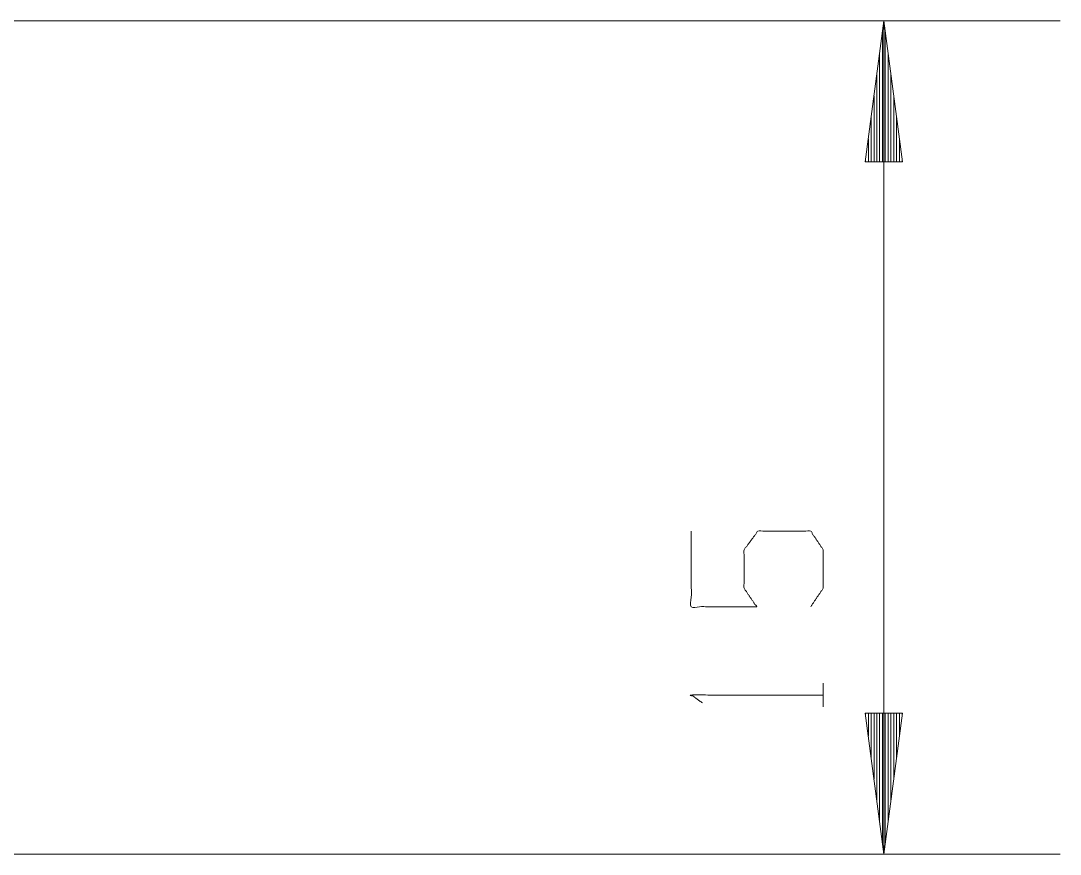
# Model space of a CAD drawing. Header units: millimetres. Extents: x 0 to 420, y 0 to 297.
# Drawn here: x 228.32 to 247.03, y 67.15 to 82.15 of the extents above; entities that cross this region are included whole.
import ezdxf

# ---------------------------------------------------------------- set-up
doc = ezdxf.new("R2010")
doc.units = ezdxf.units.MM
doc.layers.add('1', color=7, linetype='Continuous', true_color=0xffffff)

msp = doc.modelspace()

# ---------------------------------------------------------------- linework, layer by layer
at = {"layer": '1', "color": 13, "linetype": 'Continuous', "lineweight": 18}
for p, q in [((124.844, 82.149), (247.029, 82.149)), ((243.854, 82.149), (243.52, 79.609)), ((244.189, 79.609), (243.854, 82.149)), ((243.854, 82.149), (243.854, 67.149)), ((243.829, 79.609), (243.829, 81.956)), ((243.88, 79.609), (243.88, 81.956)), ((243.778, 79.609), (243.778, 81.57)), ((243.931, 79.609), (243.931, 81.57)), ((243.727, 79.609), (243.727, 81.184)), ((243.981, 79.609), (243.981, 81.184)), ((243.677, 79.609), (243.677, 80.798)), ((244.032, 79.609), (244.032, 80.798)), ((243.626, 79.609), (243.626, 80.412)), ((244.083, 79.609), (244.083, 80.412)), ((243.575, 79.609), (243.575, 80.026)), ((244.134, 79.609), (244.134, 80.026)), ((243.52, 79.609), (244.189, 79.609)), ((243.524, 79.609), (243.524, 79.641)), ((243.524, 79.609), (243.524, 79.641)), ((244.185, 79.609), (244.185, 79.641)), ((244.185, 79.609), (244.185, 79.641)), ((243.52, 69.689), (243.854, 67.149)), ((244.189, 69.689), (243.52, 69.689)), ((243.524, 69.689), (243.524, 69.657)), ((243.524, 69.689), (243.524, 69.657)), ((243.575, 69.689), (243.575, 69.271)), ((243.626, 69.689), (243.626, 68.885)), ((243.677, 69.689), (243.677, 68.499)), ((243.727, 69.689), (243.727, 68.113)), ((243.778, 69.689), (243.778, 67.728)), ((243.829, 69.689), (243.829, 67.342)), ((243.854, 67.149), (244.189, 69.689)), ((243.88, 69.689), (243.88, 67.342)), ((243.931, 69.689), (243.931, 67.728)), ((243.981, 69.689), (243.981, 68.113)), ((244.032, 69.689), (244.032, 68.499)), ((244.083, 69.689), (244.083, 68.885)), ((244.134, 69.689), (244.134, 69.271)), ((244.185, 69.689), (244.185, 69.657)), ((244.185, 69.689), (244.185, 69.657)), ((221.137, 67.149), (247.029, 67.149))]:
    msp.add_line(p, q, dxfattribs=at)
at = {"layer": '1', "color": 95, "linetype": 'Continuous', "lineweight": 18}
msp.add_line((242.762, 69.802), (242.762, 70.227), dxfattribs=at)
for points, knots in [([(242.537, 71.602), (242.762, 71.937), (242.762, 72.627), (242.537, 72.963), (241.587, 72.963), (241.337, 72.627), (241.337, 71.937), (241.562, 71.602), (240.387, 71.602), (240.387, 72.963)], [0, 0, 0.062228, 0.168343, 0.230571, 0.376818, 0.441267, 0.547382, 0.60961, 0.79049, 1, 1]), ([(240.587, 69.873), (240.387, 70.014), (242.762, 70.014)], [0, 0, 0.093492, 1, 1])]:
    msp.add_open_spline(points, degree=1, knots=knots, dxfattribs=at)

doc.saveas('drawing.dxf')
